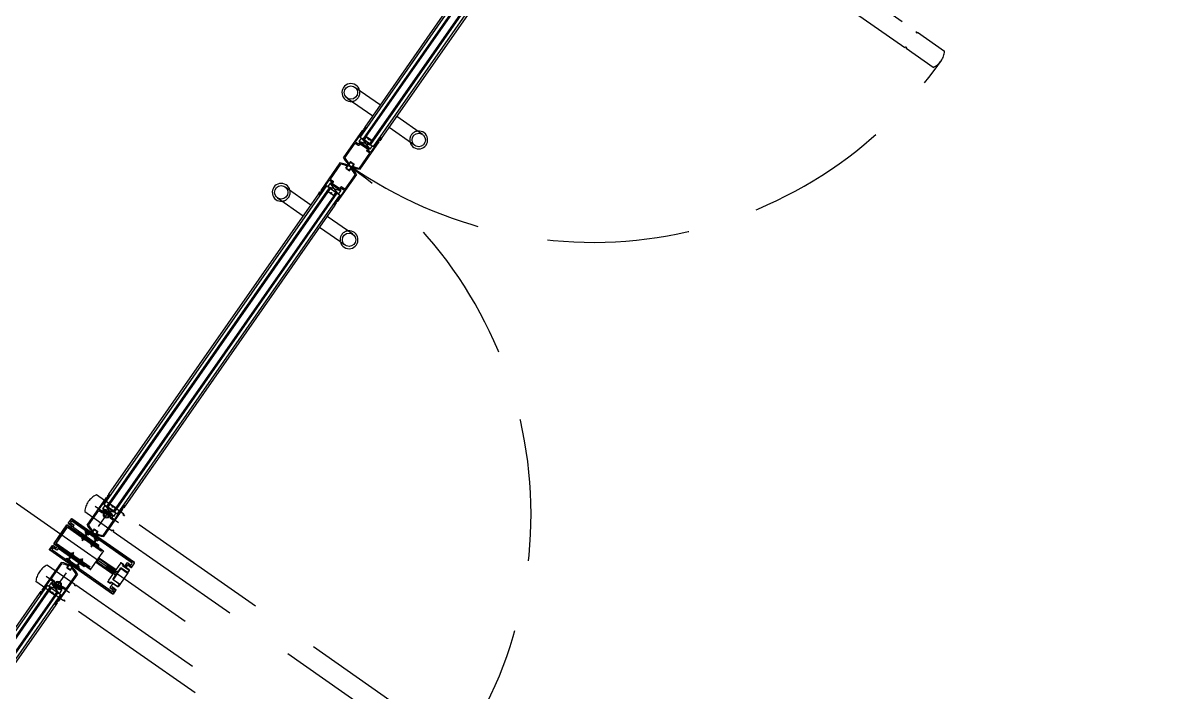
# Model space of a CAD drawing. Header units: centimetres. Extents: x 139057 to 200038, y 34824 to 80516.
# Drawn here: x 174033 to 174288.6, y 50152.1 to 50301.6 of the extents above; entities that cross this region are included whole.
import ezdxf

# ---------------------------------------------------------------- set-up
doc = ezdxf.new("R2010")
doc.units = ezdxf.units.CM
doc.header["$LTSCALE"] = 100
for name, pattern in [('FLPL-C-P1$0$A-FLPLR$0$CENTER', [2, 1.25, -0.25, 0.25, -0.25]), ('FLPL-C-P1$0$CENTERX2', [101.6, 63.5, -12.7, 12.7, -12.7]), ('FLPL-C-P1$0$HIDDEN2', [4.7625, 3.175, -1.5875])]:
    doc.linetypes.add(name, pattern=pattern)
for name, color, linetype in [('A-FACCIATA MONTANTI', 13, 'Continuous'), ('A-FACCIATTE VISTE', 8, 'Continuous'), ('A-SI-PORTE', 5, 'Continuous'), ('A-VISTE GIUNTO DI CONTROLLO', 1, 'Continuous'), ('FLPL-C-P1$0$A-CNTR', 7, 'FLPL-C-P1$0$CENTERX2'), ('FLPL-C-P1$0$A-DOOR', 1, 'Continuous'), ('FLPL-C-P1$0$A-DOOR-SWING', 7, 'FLPL-C-P1$0$HIDDEN2'), ('FLPL-C-P1$0$A-SILL', 1, 'Continuous')]:
    doc.layers.add(name, color=color, linetype=linetype)

# ---------------------------------------------------------------- blocks, each defined once
blk = doc.blocks.new('FLPL-C-P1$0$TWR-C_124_DOOR-PLAN')
at = {"layer": 'FLPL-C-P1$0$A-DOOR', "linetype": 'FLPL-C-P1$0$HIDDEN2'}
for p, q in [((-972, 44.3), (-972, -30.7)), ((-927, -30.7), (-927, 44.1)), ((927, -30.7), (927, 44.1)), ((972, 44.3), (972, -30.7)), ((-972.1, -33.7), (-972.4, -866.1)), ((-971.1, -33.7), (-972.1, -33.7)), ((-972, -30.7), (-969.5, -30.7)), ((-969.5, -30.7), (-969.5, -32.5)), ((-929.6, -32.5), (-929.6, -30.7)), ((-929.6, -30.7), (-927, -30.7)), ((-927, -33.7), (-928, -33.7)), ((-927.3, -866.1), (-927, -33.7)), ((929.6, -30.7), (927, -30.7)), ((927.3, -866.1), (927, -33.7)), ((927, -33.7), (928, -33.7)), ((929.6, -32.5), (929.6, -30.7)), ((972, -30.7), (969.5, -30.7)), ((969.5, -30.7), (969.5, -32.5)), ((971.1, -33.7), (972.1, -33.7)), ((972.1, -33.7), (972.4, -866.1)), ((-972.4, -866.1), (-971.4, -866.1)), ((-969.8, -869.1), (-972.3, -869.1)), ((-972.3, -869.1), (-972.3, -942.9)), ((-969.8, -867.4), (-969.8, -869.1)), ((-929.9, -869.1), (-929.9, -867.4)), ((-927.3, -869.1), (-929.9, -869.1)), ((-928.3, -866.1), (-927.3, -866.1)), ((-927.3, -942.7), (-927.3, -869.1)), ((928.3, -866.1), (927.3, -866.1)), ((927.3, -869.1), (929.9, -869.1)), ((927.3, -942.7), (927.3, -869.1)), ((929.9, -869.1), (929.9, -867.4)), ((969.8, -867.4), (969.8, -869.1)), ((969.8, -869.1), (972.3, -869.1)), ((972.4, -866.1), (971.4, -866.1)), ((972.3, -869.1), (972.3, -942.9))]:
    blk.add_line(p, q, dxfattribs=at)
at = {"layer": 'FLPL-C-P1$0$A-DOOR', "linetype": 'FLPL-C-P1$0$A-FLPLR$0$CENTER'}
for p, q in [((-949.8, -31.9), (-949.8, 31.7)), ((949.8, -31.9), (949.8, 31.7)), ((-981.6, -0.1), (-937.9, -0.1, 0)), ((981.6, -0.1), (937.9, -0.1, 0))]:
    blk.add_line(p, q, dxfattribs=at)
at = {"layer": 'FLPL-C-P1$0$A-DOOR'}
for p, q in [((-992.1, 4.8), (-999.7, 4.8)), ((-993.1, 3.8), (-999.7, 3.8)), ((-993.9, 22.3), (-918.9, 22.3)), ((-993.1, 3.8), (-993.1, -4.2)), ((-992.4, 19.8), (-952, 19.8)), ((-992.1, 4.8), (-992.1, -5.2)), ((-952, 19.8), (-952, 11.5)), ((-948.1, 10.2), (-950.7, 10.2)), ((-949.4, 20.4), (-923.6, 20.4)), ((-949.4, 20.4), (-949.4, 14)), ((-945.5, 12.8), (-948.1, 12.8)), ((-946.8, 8.9), (-946.8, -9.2)), ((-944.2, -14.7), (-944.2, 14.4)), ((-944.2, 14.4), (-934.9, 14.4)), ((-934.9, -14.7), (-944.2, 14.4)), ((-934.9, 14.4), (-944.2, -14.7)), ((-944.2, 11.5), (-944.2, -11.8)), ((-66, 17.9, 0), (-935, 17.9)), ((-66, 10.4, 0), (-935, 10.4)), ((-934.9, 14.4), (-934.9, 17.8, 0)), ((-934.9, 14.4), (-934.9, -14.7)), ((-934.9, 7.3), (-934.9, -7.7)), ((-926.4, 7.8), (-934.4, 7.8)), ((-934.4, -7.7), (-934.4, 7.3)), ((-934.4, 7.3), (-926.4, 7.3)), ((-926.4, 0.5), (-929.1, 0.5)), ((-929.1, 0.5), (-929.1, 0)), ((-926.6, 20.4), (-926.6, 19.2)), ((-926.6, 19.2), (-917.2, 19.2)), ((-926.4, 7.3), (-926.4, 0.5)), ((-925.9, 0.5), (-925.9, 7.3)), ((-924.5, 19.8), (-923.8, 20.4)), ((-924.5, 19.8), (-917.2, 19.8)), ((-924.2, 19.8), (-923.6, 20.4)), ((-918.9, 19.8), (-918.9, 22.3)), ((-909.9, 22.4), (-915.9, 22.4)), ((-915.9, 22.4), (-915.9, 21.4)), ((-915.3, 21.7), (-914.5, 21.7)), ((-915.3, 21.7), (-915.3, 21.3)), ((-914.5, 19.3), (-914.5, 21.7)), ((-913.2, 19.3), (-914.5, 19.3)), ((-910.7, 21.6), (-913.8, 21.6)), ((-913.8, 20.1), (-913.8, 21.6)), ((-913.2, 20.1), (-913.8, 20.1)), ((-910.7, 18.5), (-913.8, 18.5)), ((-913.2, 19.3), (-913.2, 20.1)), ((-911.2, 19.3), (-911.2, 20.1)), ((-910.7, 20.1), (-911.2, 20.1)), ((-909.9, 19.3), (-911.2, 19.3)), ((-910.7, 20.1), (-910.7, 21.6)), ((-909.9, 19.3), (-909.9, 22.4)), ((-90.9, 22.4), (-84.9, 22.4)), ((-90.9, 19.4), (-90.9, 22.4)), ((-90.9, 19.4), (-89.6, 19.4)), ((-90.2, 21.7), (-87.1, 21.7)), ((-90.2, 20.1), (-90.2, 21.7)), ((-90.2, 20.1), (-89.6, 20.1)), ((-90.2, 18.6), (-87.1, 18.6)), ((-89.6, 19.4), (-89.6, 20.1)), ((-87.6, 20.1), (-87.1, 20.1)), ((-87.6, 19.4), (-87.6, 20.1)), ((-87.6, 19.4), (-86.4, 19.4)), ((-87.1, 20.1), (-87.1, 21.7)), ((-85.6, 21.7), (-86.4, 21.7)), ((-86.4, 19.4), (-86.4, 21.7)), ((-85.6, 21.7), (-85.6, 21.4)), ((-84.9, 22.4), (-84.9, 21.5)), ((-76.4, 19.8), (-83.7, 19.8)), ((-74.3, 19.2), (-83.7, 19.2)), ((-6.9, 22.4), (-81.9, 22.4)), ((-81.9, 19.8), (-81.9, 22.4)), ((-51.5, 20.5), (-77.3, 20.5)), ((-76.6, 19.8), (-77.3, 20.5)), ((-76.4, 19.8), (-77, 20.5)), ((-74.9, 0.5), (-74.9, 7.4)), ((-74.4, 7.9), (-66.4, 7.9)), ((-66.4, 7.4), (-74.4, 7.4)), ((-74.4, 7.4), (-74.4, 0.5)), ((-74.4, 0.5), (-71.8, 0.5)), ((-71.8, 0), (-74.4, 0)), ((-74.3, 20.5), (-74.3, 19.2)), ((-71.8, 0.5), (-71.8, 0)), ((-66.4, -7.6), (-66.4, 7.4)), ((-65.9, 14.5), (-65.9, 17.9, 0)), ((-56.6, 14.5), (-65.9, 14.5)), ((-65.9, 14.5), (-65.9, -14.7)), ((-65.9, -14.7), (-56.6, 14.5)), ((-65.9, 14.5), (-56.6, -14.7)), ((-65.9, 7.4), (-65.9, -7.6)), ((-56.6, -14.7), (-56.6, 14.5)), ((-56.6, 11.5), (-56.6, -11.7)), ((-55.3, 12.8), (-52.8, 12.8)), ((-54.1, 9), (-54.1, -9.1)), ((-52.8, 10.2), (-50.2, 10.2)), ((-51.5, 20.5), (-51.5, 14.1)), ((-8.4, 19.8), (-48.9, 19.8)), ((-48.9, 19.8), (-48.9, 11.5)), ((-8.8, 4.9), (-1.2, 4.9)), ((-8.8, 4.9), (-8.8, -5.1)), ((-7.8, 3.9), (-1.2, 3.9)), ((-7.8, 3.9), (-7.8, -4.1)), ((-1, 0), (1, 0)), ((8.9, 4.9), (1.3, 4.9)), ((7.9, 3.9), (1.3, 3.9)), ((7, 22.4), (82, 22.4)), ((7.9, 3.9), (7.9, -4.1)), ((8.5, 19.8), (49, 19.8)), ((8.9, 4.9), (8.9, -5.1)), ((49, 19.8), (49, 11.5)), ((52.8, 10.2), (50.3, 10.2)), ((51.5, 20.5), (77.3, 20.5)), ((51.5, 20.5), (51.5, 14.1)), ((55.4, 12.8), (52.8, 12.8)), ((54.1, 8.9), (54.1, -9.2)), ((56.7, -14.7), (56.7, 14.5)), ((56.7, 14.5), (66, 14.5)), ((66, -14.7), (56.7, 14.5)), ((66, 14.5), (56.7, -14.7)), ((56.7, 11.5), (56.7, -11.7)), ((66, 17.9, 0), (935, 17.9)), ((66, 14.5), (66, 17.9, 0)), ((66, 14.5), (66, -14.7)), ((66, 10.4, 0), (935, 10.4)), ((66, 7.4), (66, -7.6)), ((74.5, 7.9), (66.5, 7.9)), ((66.5, -7.6), (66.5, 7.4)), ((66.5, 7.4), (74.5, 7.4)), ((74.5, 0.5), (71.9, 0.5)), ((71.9, 0.5), (71.9, 0)), ((71.9, 0), (74.5, 0)), ((74.4, 20.5), (74.4, 19.2)), ((74.4, 19.2), (83.7, 19.2)), ((74.5, 7.4), (74.5, 0.5)), ((75, 0.5), (75, 7.4)), ((76.5, 19.8), (77.1, 20.5)), ((76.5, 19.8), (83.7, 19.8)), ((76.7, 19.8), (77.3, 20.5)), ((82, 19.8), (82, 22.4)), ((91, 22.4), (85, 22.4)), ((85, 22.4), (85, 21.4)), ((85.6, 21.7), (86.4, 21.7)), ((85.6, 21.7), (85.6, 21.3)), ((86.4, 19.3), (86.4, 21.7)), ((87.7, 19.3), (86.4, 19.3)), ((90.2, 21.6), (87.2, 21.6)), ((87.2, 20.1), (87.2, 21.6)), ((87.7, 20.1), (87.2, 20.1)), ((90.2, 18.6), (87.2, 18.6)), ((87.7, 19.3), (87.7, 20.1)), ((89.7, 19.3), (89.7, 20.1)), ((90.2, 20.1), (89.7, 20.1)), ((91, 19.3), (89.7, 19.3)), ((90.2, 20.1), (90.2, 21.6)), ((91, 19.3), (91, 22.4)), ((910, 22.4), (916, 22.4)), ((910, 19.3), (910, 22.4)), ((910, 19.3), (911.3, 19.3)), ((910.8, 21.6), (913.8, 21.6)), ((910.8, 20.1), (910.8, 21.6)), ((910.8, 20.1), (911.3, 20.1)), ((910.8, 18.6), (913.8, 18.6)), ((911.3, 19.3), (911.3, 20.1)), ((913.3, 20.1), (913.8, 20.1)), ((913.3, 19.3), (913.3, 20.1)), ((913.3, 19.3), (914.6, 19.3)), ((913.8, 20.1), (913.8, 21.6)), ((915.4, 21.7), (914.6, 21.7)), ((914.6, 19.3), (914.6, 21.7)), ((915.4, 21.7), (915.4, 21.3)), ((916, 22.4), (916, 21.4)), ((924.5, 19.8), (917.3, 19.8)), ((926.6, 19.2), (917.3, 19.2)), ((994, 22.4), (919, 22.4)), ((919, 19.8), (919, 22.4)), ((949.5, 20.5), (923.7, 20.5)), ((924.3, 19.8), (923.7, 20.5)), ((924.5, 19.8), (923.9, 20.5)), ((926, 0.5), (926, 7.4)), ((926.5, 7.9), (934.5, 7.9)), ((934.5, 7.4), (926.5, 7.4)), ((926.5, 7.4), (926.5, 0.5)), ((926.5, 0.5), (929.1, 0.5)), ((929.1, 0), (926.5, 0)), ((926.6, 20.5), (926.6, 19.2)), ((929.1, 0.5), (929.1, 0)), ((934.5, -7.6), (934.5, 7.4)), ((935, 14.5), (935, 17.9, 0)), ((944.3, 14.5), (935, 14.5)), ((935, 14.5), (935, -14.7)), ((935, -14.7), (944.3, 14.5)), ((935, 14.5), (944.3, -14.7)), ((935, 7.4), (935, -7.6)), ((944.3, -14.7), (944.3, 14.5)), ((944.3, 11.5), (944.3, -11.7)), ((945.6, 12.8), (948.2, 12.8)), ((946.9, 8.9), (946.9, -9.2)), ((948.2, 10.2), (950.7, 10.2)), ((949.5, 20.5), (949.5, 14.1)), ((992.5, 19.8), (952, 19.8)), ((952, 19.8), (952, 11.5)), ((992.1, 4.9), (999.7, 4.9)), ((992.1, 4.9), (992.1, -5.1)), ((993.1, 3.9), (999.7, 3.9)), ((993.1, 3.9), (993.1, -4.1)), ((-993.1, -4.2), (-999.6, -4.2)), ((-992.1, -5.2), (-999.6, -5.2)), ((-993.8, -22.7), (-918.9, -22.7)), ((-992.3, -20.1), (-952, -20.1)), ((-952, -20.1), (-952, -11.8)), ((-948.1, -10.5), (-950.7, -10.5)), ((-949.4, -20.7), (-949.4, -14.3)), ((-949.4, -20.7), (-923.6, -20.7)), ((-945.5, -13.1), (-948.1, -13.1)), ((-934.9, -14.7), (-944.2, -14.7)), ((-66, -10.6, 0), (-935, -10.6)), ((-66, -18.1, 0), (-935, -18.1)), ((-934.9, -14.7), (-934.9, -18.2, 0)), ((-926.4, -7.7), (-934.4, -7.7)), ((-934.4, -8.2), (-926.4, -8.2)), ((-929.1, 0), (-926.4, 0)), ((-926.4, -0.3), (-929.1, -0.3)), ((-929.1, -0.3), (-929.1, -0.8)), ((-929.1, -0.8), (-926.4, -0.8)), ((-926.6, -19.4), (-917.2, -19.4)), ((-926.6, -20.7), (-926.6, -19.4)), ((-926.4, -0.8), (-926.4, -7.7)), ((-925.9, -7.7), (-925.9, -0.8)), ((-924.5, -20.1), (-917.2, -20.1)), ((-924.5, -20.1), (-923.8, -20.7)), ((-924.2, -20.1), (-923.6, -20.7)), ((-918.9, -22.7), (-918.9, -20.1)), ((-915.9, -22.7), (-915.9, -21.7)), ((-909.9, -22.7), (-915.9, -22.7)), ((-915.3, -22), (-915.3, -21.6)), ((-915.3, -22), (-914.5, -22)), ((-913.2, -19.6), (-914.5, -19.6)), ((-914.5, -19.6), (-914.5, -22)), ((-910.7, -18.9), (-913.8, -18.9)), ((-913.2, -20.4), (-913.8, -20.4)), ((-913.8, -20.4), (-913.8, -21.9)), ((-910.7, -21.9), (-913.8, -21.9)), ((-913.2, -19.6), (-913.2, -20.4)), ((-909.9, -19.6), (-911.2, -19.6)), ((-911.2, -19.6), (-911.2, -20.4)), ((-910.7, -20.4), (-911.2, -20.4)), ((-910.7, -20.4), (-910.7, -21.9)), ((-909.9, -19.6), (-909.9, -22.7)), ((-90.9, -19.6), (-90.9, -22.6)), ((-90.9, -19.6), (-89.6, -19.6)), ((-90.9, -22.6), (-84.9, -22.6)), ((-90.2, -18.8), (-87.1, -18.8)), ((-90.2, -20.3), (-90.2, -21.9)), ((-90.2, -20.3), (-89.6, -20.3)), ((-90.2, -21.9), (-87.1, -21.9)), ((-89.6, -19.6), (-89.6, -20.3)), ((-87.6, -19.6), (-86.4, -19.6)), ((-87.6, -19.6), (-87.6, -20.3)), ((-87.6, -20.3), (-87.1, -20.3)), ((-87.1, -20.3), (-87.1, -21.9)), ((-86.4, -19.6), (-86.4, -21.9)), ((-85.6, -21.9), (-86.4, -21.9)), ((-85.6, -21.9), (-85.6, -21.6)), ((-84.9, -22.6), (-84.9, -21.6)), ((-74.3, -19.4), (-83.7, -19.4)), ((-76.4, -20), (-83.7, -20)), ((-81.9, -22.6), (-81.9, -20)), ((-7.1, -22.6), (-81.9, -22.6)), ((-76.6, -20), (-77.3, -20.7)), ((-51.5, -20.7), (-77.3, -20.7)), ((-76.4, -20), (-77, -20.7)), ((-74.9, -7.6), (-74.9, -0.8)), ((-74.4, -0.3), (-71.8, -0.3)), ((-71.8, -0.8), (-74.4, -0.8)), ((-74.4, -0.8), (-74.4, -7.6)), ((-74.4, -7.6), (-66.4, -7.6)), ((-66.4, -8.1), (-74.4, -8.1)), ((-74.3, -20.7), (-74.3, -19.4)), ((-71.8, -0.3), (-71.8, -0.8)), ((-65.9, -14.7), (-56.6, -14.7)), ((-65.9, -14.7), (-65.9, -18.1, 0)), ((-55.3, -13), (-52.8, -13)), ((-52.8, -10.4), (-50.2, -10.4)), ((-51.5, -20.7), (-51.5, -14.3)), ((-48.9, -20), (-48.9, -11.7)), ((-8.6, -20), (-48.9, -20)), ((-8.8, -5.1), (-1.2, -5.1)), ((-7.8, -4.1), (-1.2, -4.1)), ((7.9, -4.1), (1.3, -4.1)), ((8.9, -5.1), (1.3, -5.1)), ((7.2, -22.6), (82, -22.6)), ((8.6, -20), (49, -20)), ((49, -20), (49, -11.7)), ((52.8, -10.5), (50.3, -10.5)), ((51.5, -20.7), (51.5, -14.3)), ((51.5, -20.7), (77.3, -20.7)), ((55.4, -13), (52.8, -13)), ((66, -14.7), (56.7, -14.7)), ((66, -10.6, 0), (935, -10.6)), ((66, -14.7), (66, -18.1, 0)), ((66, -18.1, 0), (935, -18.1)), ((74.5, -7.6), (66.5, -7.6)), ((66.5, -8.1), (74.5, -8.1)), ((74.5, -0.3), (71.9, -0.3)), ((71.9, -0.3), (71.9, -0.8)), ((71.9, -0.8), (74.5, -0.8)), ((74.4, -19.4), (83.7, -19.4)), ((74.4, -20.7), (74.4, -19.4)), ((74.5, -0.8), (74.5, -7.6)), ((75, -7.6), (75, -0.8)), ((76.5, -20.1), (83.7, -20.1)), ((76.5, -20.1), (77.1, -20.7)), ((76.7, -20.1), (77.3, -20.7)), ((82, -22.6), (82, -20.1)), ((85, -22.6), (85, -21.7)), ((91, -22.6), (85, -22.6)), ((85.6, -22), (85.6, -21.6)), ((85.6, -22), (86.4, -22)), ((87.7, -19.6), (86.4, -19.6)), ((86.4, -19.6), (86.4, -22)), ((90.2, -18.8), (87.2, -18.8)), ((87.7, -20.4), (87.2, -20.4)), ((87.2, -20.4), (87.2, -21.9)), ((90.2, -21.9), (87.2, -21.9)), ((87.7, -19.6), (87.7, -20.4)), ((91, -19.6), (89.7, -19.6)), ((89.7, -19.6), (89.7, -20.4)), ((90.2, -20.4), (89.7, -20.4)), ((90.2, -20.4), (90.2, -21.9)), ((91, -19.6), (91, -22.6)), ((910, -19.6), (910, -22.6)), ((910, -19.6), (911.3, -19.6)), ((910, -22.6), (916, -22.6)), ((910.8, -18.8), (913.8, -18.8)), ((910.8, -20.4), (910.8, -21.9)), ((910.8, -20.4), (911.3, -20.4)), ((910.8, -21.9), (913.8, -21.9)), ((911.3, -19.6), (911.3, -20.4)), ((913.3, -19.6), (914.6, -19.6)), ((913.3, -19.6), (913.3, -20.4)), ((913.3, -20.4), (913.8, -20.4)), ((913.8, -20.4), (913.8, -21.9)), ((914.6, -19.6), (914.6, -22)), ((915.4, -22), (914.6, -22)), ((915.4, -22), (915.4, -21.6)), ((916, -22.6), (916, -21.7)), ((926.6, -19.4), (917.3, -19.4)), ((924.5, -20.1), (917.3, -20.1)), ((919, -22.6), (919, -20.1)), ((993.8, -22.6), (919, -22.6)), ((924.3, -20.1), (923.7, -20.7)), ((949.5, -20.7), (923.7, -20.7)), ((924.5, -20.1), (923.9, -20.7)), ((926, -7.6), (926, -0.8)), ((926.5, -0.3), (929.1, -0.3)), ((929.1, -0.8), (926.5, -0.8)), ((926.5, -0.8), (926.5, -7.6)), ((926.5, -7.6), (934.5, -7.6)), ((934.5, -8.1), (926.5, -8.1)), ((926.6, -20.7), (926.6, -19.4)), ((929.1, -0.3), (929.1, -0.8)), ((935, -14.7), (944.3, -14.7)), ((935, -14.7), (935, -18.1, 0)), ((945.6, -13), (948.2, -13)), ((948.2, -10.5), (950.7, -10.5)), ((949.5, -20.7), (949.5, -14.3)), ((952, -20), (952, -11.7)), ((992.4, -20), (952, -20)), ((992.1, -5.1), (999.7, -5.1)), ((993.1, -4.1), (999.7, -4.1))]:
    blk.add_line(p, q, dxfattribs=at)
at = {"layer": 'FLPL-C-P1$0$A-DOOR', "linetype": 'Continuous'}
for p, q in [((-66, 7.9, 0), (-935, 7.9)), ((66, 7.9, 0), (935, 7.9)), ((-66, -8.1, 0), (-935, -8.1)), ((66, -8.1, 0), (935, -8.1))]:
    blk.add_line(p, q, dxfattribs=at)
at = {"layer": 'FLPL-C-P1$0$A-DOOR', "elevation": 0}
for points in [[(-151, 92.4), (-151, 22.4)], [(-121, 92.4), (-121, 22.4)], [(121, 92.4), (121, 22.4)], [(151, 92.4), (151, 22.4)], [(-151, -92.6), (-151, -22.6)], [(-121, -92.6), (-121, -22.6)], [(121, -92.6), (121, -22.6)], [(151, -92.6), (151, -22.6)]]:
    blk.add_lwpolyline(points, dxfattribs=at)
at = {"layer": 'FLPL-C-P1$0$A-DOOR'}
for centre, radius in [((-136, 92.4), 15), ((136, 92.4), 15), ((-949.8, -0.1), 7.5), ((-949.8, -0.1), 5.5), ((949.8, -0.1), 7.5), ((949.8, -0.1), 5.5), ((-136, -92.6), 15), ((136, -92.6), 15)]:
    blk.add_circle(centre, radius, dxfattribs=at)
for centre, radius, start, end in [((-136, 92.4), 20, 318.5904, 221.4096), ((136, 92.4), 20, 318.5904, 221.4096), ((-955.3, 0), 44.7, 149.9548, 210.4675), ((-955.3, 0), 42.1, 151.9602, 173.3494), ((-950.7, 11.5), 1.29, 180, 270), ((-948.1, 14), 1.29, 180, 270), ((-948.1, 8.9), 1.29, 0, 90), ((-945.5, 11.5), 1.29, 0, 90), ((-934.4, 7.3), 0.5, 90, 180), ((-926.4, 7.3), 0.5, 360, 90), ((-926.4, 0.5), 0.5, 270, 0), ((-917.6, 21.4), 1.67, 283.9147, 0.4648), ((-917.6, 21.4), 2.26, 279.1608, 1.2621), ((-913.4, 18.9), 1.15, 159.4702, 272.7471), ((-913.4, 18.2), 0.473, 138.0617, 274.5885), ((-907.9, 23.2), 5.43, 238.7418, 270.0831), ((-907.9, 19.8), 2.05, 194.137, 271.5373), ((-92.9, 19.9), 2.05, 268.4627, 345.863), ((-93, 23.2), 5.43, 269.9169, 301.2582), ((-87.4, 19), 1.15, 267.2529, 20.5298), ((-87.5, 18.3), 0.473, 265.4115, 41.9383), ((-83.3, 21.4), 2.26, 178.7379, 260.8392), ((-83.3, 21.5), 1.67, 179.5352, 256.0853), ((-74.4, 7.4), 0.5, 90, 180), ((-74.4, 0.5), 0.5, 180, 270), ((-66.4, 7.4), 0.5, 360, 90), ((-55.3, 11.5), 1.29, 90, 180), ((-52.8, 9), 1.29, 90, 180), ((-52.8, 14.1), 1.29, 270, 0), ((-50.2, 11.5), 1.29, 270, 0), ((-45.6, 0), 42.1, 6.6506, 28.0398), ((-45.6, 0), 44.7, 329.5325, 30.0452), ((45.7, 0), 44.7, 149.9548, 210.4675), ((45.7, 0), 42.1, 151.9602, 173.3494), ((50.3, 11.5), 1.29, 180, 270), ((52.8, 14.1), 1.29, 180, 270), ((52.8, 8.9), 1.29, 0, 90), ((55.4, 11.5), 1.29, 0, 90), ((66.5, 7.4), 0.5, 90, 180), ((74.5, 7.4), 0.5, 0, 90), ((74.5, 0.5), 0.5, 270, 0), ((83.3, 21.4), 1.67, 283.9147, 0.4648), ((83.4, 21.4), 2.26, 279.1608, 1.2621), ((87.5, 18.9), 1.15, 159.4702, 272.7471), ((87.5, 18.3), 0.473, 138.0617, 274.5885), ((93.1, 23.2), 5.43, 238.7418, 270.0831), ((93, 19.8), 2.05, 194.137, 271.5373), ((907.9, 23.2), 5.43, 269.9169, 301.2582), ((908, 19.8), 2.05, 268.4627, 345.863), ((913.5, 18.9), 1.15, 267.2529, 20.5298), ((913.5, 18.3), 0.473, 265.4115, 41.9383), ((917.6, 21.4), 2.26, 178.7379, 260.8392), ((917.7, 21.4), 1.67, 179.5352, 256.0853), ((926.5, 7.4), 0.5, 90, 180), ((926.5, 0.5), 0.5, 180, 270), ((934.5, 7.4), 0.5, 360, 90), ((945.6, 11.5), 1.29, 90, 180), ((948.2, 8.9), 1.29, 90, 180), ((948.2, 14.1), 1.29, 270, 0), ((950.7, 11.5), 1.29, 270, 0), ((955.3, 0), 42.1, 6.6506, 28.0398), ((955.3, 0), 44.7, 329.5325, 30.0452), ((-955.3, 0), 42.1, 186.9961, 208.4292), ((-950.7, -11.8), 1.29, 90, 180), ((-948.1, -14.3), 1.29, 90, 180), ((-948.1, -9.2), 1.29, 270, 0), ((-945.5, -11.8), 1.29, 270, 0), ((-934.4, -7.7), 0.5, 180, 270), ((-926.4, -0.8), 0.5, 360, 90), ((-926.4, -7.7), 0.5, 270, 360), ((-917.6, -21.7), 2.26, 358.7379, 80.8392), ((-917.6, -21.7), 1.67, 359.5352, 76.0853), ((-913.4, -19.2), 1.15, 87.2529, 200.5298), ((-913.4, -18.5), 0.473, 85.4115, 221.9383), ((-907.9, -23.5), 5.43, 89.9169, 121.2582), ((-907.9, -20.1), 2.05, 88.4627, 165.863), ((-92.9, -20.1), 2.05, 14.137, 91.5373), ((-93, -23.4), 5.43, 58.7418, 90.0831), ((-87.4, -19.2), 1.15, 339.4702, 92.7471), ((-87.5, -18.5), 0.473, 318.0617, 94.5885), ((-83.3, -21.6), 2.26, 99.1608, 181.2621), ((-83.3, -21.7), 1.67, 103.9147, 180.4648), ((-74.4, -0.8), 0.5, 90, 180), ((-74.4, -7.6), 0.5, 180, 270), ((-66.4, -7.6), 0.5, 270, 360), ((-55.3, -11.7), 1.29, 180, 270), ((-52.8, -9.1), 1.29, 180, 270), ((-52.8, -14.3), 1.29, 0, 90), ((-50.2, -11.7), 1.29, 0, 90), ((-45.6, 0), 42.1, 331.5708, 353.0039), ((45.7, 0), 42.1, 186.9961, 208.4292), ((50.3, -11.7), 1.29, 90, 180), ((52.8, -14.3), 1.29, 90, 180), ((52.8, -9.2), 1.29, 270, 0), ((55.4, -11.7), 1.29, 270, 0), ((66.5, -7.6), 0.5, 180, 270), ((74.5, -0.8), 0.5, 360, 90), ((74.5, -7.6), 0.5, 270, 360), ((83.4, -21.7), 2.26, 358.7379, 80.8392), ((83.3, -21.7), 1.67, 359.5352, 76.0853), ((87.5, -19.2), 1.15, 87.2529, 200.5298), ((87.5, -18.5), 0.473, 85.4115, 221.9383), ((93.1, -23.5), 5.43, 89.9169, 121.2582), ((93, -20.1), 2.05, 88.4627, 165.863), ((907.9, -23.5), 5.43, 58.7418, 90.0831), ((908, -20.1), 2.05, 14.137, 91.5373), ((913.5, -19.2), 1.15, 339.4702, 92.7471), ((913.5, -18.5), 0.473, 318.0617, 94.5885), ((917.6, -21.7), 2.26, 99.1608, 181.2621), ((917.7, -21.7), 1.67, 103.9147, 180.4648), ((926.5, -0.8), 0.5, 90, 180), ((926.5, -7.6), 0.5, 180, 270), ((934.5, -7.6), 0.5, 270, 360), ((945.6, -11.7), 1.29, 180, 270), ((948.2, -9.2), 1.29, 180, 270), ((948.2, -14.3), 1.29, 0, 90), ((950.7, -11.7), 1.29, 0, 90), ((955.3, 0), 42.1, 331.5708, 353.0039), ((-136, -92.6), 20, 138.5904, 41.4096), ((136, -92.6), 20, 138.5904, 41.4096)]:
    blk.add_arc(centre, radius, start, end, dxfattribs=at)
at = {"layer": 'FLPL-C-P1$0$A-DOOR', "linetype": 'FLPL-C-P1$0$HIDDEN2', "ltscale": 0.1}
for centre, start, end in [((-136, 92.4), 221.4882, 318.6202), ((136, 92.4), 221.3798, 318.5118), ((-136, -92.6), 41.3798, 138.5118), ((136, -92.6), 41.4882, 138.6202)]:
    blk.add_arc(centre, 20, start, end, dxfattribs=at)
at = {"layer": 'FLPL-C-P1$0$A-DOOR', "linetype": 'FLPL-C-P1$0$HIDDEN2'}
for centre, radius, start, end in [((-949.6, 5.6), 44.7, 59.5815, 120.0944), ((949.6, 5.6), 44.7, 59.9056, 120.4185), ((-971.1, -32.1), 1.67, 270.456, 346.0853), ((-928, -32.1), 1.67, 193.9147, 269.544), ((928, -32.1), 1.67, 270.456, 346.0853), ((971.1, -32.1), 1.67, 193.9147, 269.544), ((-971.4, -867.8), 1.67, 13.9147, 89.544), ((-928.3, -867.8), 1.67, 90.456, 166.0853), ((928.3, -867.8), 1.67, 13.9147, 89.544), ((971.4, -867.8), 1.67, 90.456, 166.0853), ((-950, -904.2), 44.7, 239.9548, 300.4675), ((950, -904.2), 44.7, 239.5325, 300.0452)]:
    blk.add_arc(centre, radius, start, end, dxfattribs=at)
at = {"layer": 'FLPL-C-P1$0$A-DOOR-SWING', "linetype": 'FLPL-C-P1$0$HIDDEN2'}
for centre, start, end in [((-949.8, -0.1), 269.9351, 359.9953), ((949.8, -0.1), 180.0047, 270.0649)]:
    blk.add_arc(centre, 948.8, start, end, dxfattribs=at)
at = {"layer": 'FLPL-C-P1$0$A-SILL'}
for p, q in [((-91, 22.4), (-910, 22.4)), ((91, 22.4), (910, 22.4)), ((-91, -22.6), (-910, -22.6)), ((91, -22.6), (910, -22.6))]:
    blk.add_line(p, q, dxfattribs=at)

msp = doc.modelspace()

# ---------------------------------------------------------------- linework, layer by layer
at = {"layer": 'A-FACCIATA MONTANTI'}
for p, q in [((174039.85, 50185.26, 0), (174042.82, 50189.52, 0)), ((174039.85, 50185.26, 0), (174042.82, 50189.52, 0)), ((174039.99, 50185.29, 0), (174042.85, 50189.39, 0)), ((174039.99, 50185.29, 0), (174042.85, 50189.38, 0)), ((174047.04, 50188.17, 0), (174046.91, 50187.98, 0)), ((174047.04, 50188.17, 0), (174046.91, 50187.98, 0)), ((174045.61, 50187.58, 0), (174049.79, 50184.66, 0)), ((174045.61, 50187.58, 0), (174049.79, 50184.66, 0)), ((174047.28, 50187.68, 0), (174046.46, 50186.5, 0)), ((174047.29, 50187.68, 0), (174046.46, 50186.49, 0)), ((174047.28, 50187.68, 0), (174046.46, 50186.5, 0)), ((174047.29, 50187.67, 0), (174046.46, 50186.49, 0)), ((174047.42, 50187.58, 0), (174046.59, 50186.4, 0)), ((174047.42, 50187.58, 0), (174046.59, 50186.4, 0)), ((174047.42, 50187.58, 0), (174046.6, 50186.4, 0)), ((174047.42, 50187.58, 0), (174046.6, 50186.4, 0)), ((174046.91, 50187.98, 0), (174046.91, 50187.81, 0)), ((174046.91, 50187.81, 0), (174047.66, 50187.29, 0)), ((174046.91, 50187.81, 0), (174047.66, 50187.29, 0)), ((174047.29, 50187.93, 0), (174047.21, 50187.82, 0)), ((174047.29, 50187.93, 0), (174047.21, 50187.82, 0)), ((174047.56, 50187.57, 0), (174047.21, 50187.82, 0)), ((174047.56, 50187.57, 0), (174047.21, 50187.82, 0)), ((174047.27, 50187.78, 0), (174047.35, 50187.89, 0)), ((174047.27, 50187.78, 0), (174047.35, 50187.89, 0)), ((174047.29, 50187.68, 0), (174047.29, 50187.68, 0)), ((174047.29, 50187.67, 0), (174047.29, 50187.68, 0)), ((174047.34, 50187.92, 0), (174047.32, 50187.93, 0)), ((174047.34, 50187.92, 0), (174047.32, 50187.93, 0)), ((174047.32, 50187.72, 0), (174047.33, 50187.74, 0)), ((174047.32, 50187.72, 0), (174047.33, 50187.73, 0)), ((174047.34, 50187.92, 0), (174047.63, 50187.72, 0)), ((174047.34, 50187.92, 0), (174047.63, 50187.72, 0)), ((174047.42, 50187.87, 0), (174047.44, 50187.89, 0)), ((174047.42, 50187.87, 0), (174047.43, 50187.89, 0)), ((174047.42, 50187.58, 0), (174047.42, 50187.59, 0)), ((174047.45, 50187.63, 0), (174047.46, 50187.64, 0)), ((174047.45, 50187.63, 0), (174047.46, 50187.64, 0)), ((174047.5, 50187.61, 0), (174047.58, 50187.72, 0)), ((174047.55, 50187.77, 0), (174047.57, 50187.8, 0)), ((174047.64, 50187.68, 0), (174047.56, 50187.57, 0)), ((174047.64, 50187.68, 0), (174047.56, 50187.57, 0)), ((174047.82, 50187.34, 0), (174047.66, 50187.29, 0)), ((174047.82, 50187.34, 0), (174047.66, 50187.29, 0)), ((174047.85, 50187.39, 0), (174047.82, 50187.34, 0)), ((174047.85, 50187.39, 0), (174047.82, 50187.34, 0)), ((174049.25, 50186.31, 0), (174048.42, 50185.13, 0)), ((174049.25, 50186.3, 0), (174048.42, 50185.12, 0)), ((174049.25, 50186.3, 0), (174048.43, 50185.11, 0)), ((174049.39, 50186.21, 0), (174048.56, 50185.02, 0)), ((174049.39, 50186.21, 0), (174048.56, 50185.02, 0)), ((174049.39, 50186.21, 0), (174048.57, 50185.03, 0)), ((174049.39, 50186.2, 0), (174048.57, 50185.02, 0)), ((174048.91, 50186.66, 0), (174048.87, 50186.61, 0)), ((174048.91, 50186.66, 0), (174048.87, 50186.61, 0)), ((174048.87, 50186.61, 0), (174048.88, 50186.44, 0)), ((174048.87, 50186.61, 0), (174048.88, 50186.43, 0)), ((174057.9, 50181.07, 0), (174048.88, 50187.37, 0)), ((174048.88, 50186.44, 0), (174049.63, 50185.91, 0)), ((174048.88, 50186.43, 0), (174049.63, 50185.91, 0)), ((174049.25, 50186.55, 0), (174049.18, 50186.44, 0)), ((174049.25, 50186.55, 0), (174049.18, 50186.44, 0)), ((174049.53, 50186.2, 0), (174049.18, 50186.44, 0)), ((174049.53, 50186.2, 0), (174049.18, 50186.44, 0)), ((174049.24, 50186.4, 0), (174049.31, 50186.51, 0)), ((174049.24, 50186.4, 0), (174049.31, 50186.51, 0)), ((174049.25, 50186.3, 0), (174049.26, 50186.31, 0)), ((174049.25, 50186.3, 0), (174049.26, 50186.31, 0)), ((174049.31, 50186.55, 0), (174049.29, 50186.56, 0)), ((174049.31, 50186.55, 0), (174049.29, 50186.56, 0)), ((174049.29, 50186.35, 0), (174049.3, 50186.36, 0)), ((174049.29, 50186.35, 0), (174049.29, 50186.36, 0)), ((174049.31, 50186.55, 0), (174049.6, 50186.35, 0)), ((174049.31, 50186.55, 0), (174049.6, 50186.34, 0)), ((174049.39, 50186.49, 0), (174049.4, 50186.52, 0)), ((174049.39, 50186.49, 0), (174049.4, 50186.51, 0)), ((174049.39, 50186.21, 0), (174049.39, 50186.21, 0)), ((174049.39, 50186.21, 0), (174049.39, 50186.21, 0)), ((174049.42, 50186.26, 0), (174049.43, 50186.27, 0)), ((174049.42, 50186.26, 0), (174049.43, 50186.27, 0)), ((174049.47, 50186.24, 0), (174049.55, 50186.35, 0)), ((174049.47, 50186.24, 0), (174049.55, 50186.35, 0)), ((174049.52, 50186.4, 0), (174049.53, 50186.42, 0)), ((174049.52, 50186.4, 0), (174049.53, 50186.42, 0)), ((174049.61, 50186.31, 0), (174049.53, 50186.2, 0)), ((174049.61, 50186.31, 0), (174049.53, 50186.2, 0)), ((174049.79, 50185.97, 0), (174049.63, 50185.91, 0)), ((174049.79, 50185.97, 0), (174049.63, 50185.91, 0)), ((174049.92, 50186.16, 0), (174049.79, 50185.97, 0)), ((174048.04, 50179.54, 0), (174039.85, 50185.26, 0)), ((174039.85, 50185.26, 0), (174046.81, 50180.4, 0)), ((174048.04, 50179.53, 0), (174039.85, 50185.26, 0)), ((174039.85, 50185.26, 0), (174046.81, 50180.39, 0)), ((174042.63, 50183.32, 0), (174046.81, 50180.4, 0)), ((174042.63, 50183.31, 0), (174046.81, 50180.39, 0)), ((174042.57, 50181.77, 0), (174042.7, 50181.96, 0)), ((174042.57, 50181.77, 0), (174042.7, 50181.96, 0)), ((174042.7, 50181.96, 0), (174042.86, 50182.02, 0)), ((174042.7, 50181.96, 0), (174042.86, 50182.02, 0)), ((174042.86, 50182.02, 0), (174043.61, 50181.49, 0)), ((174042.86, 50182.02, 0), (174043.61, 50181.49, 0)), ((174042.88, 50181.62, 0), (174042.96, 50181.73, 0)), ((174042.88, 50181.62, 0), (174042.96, 50181.73, 0)), ((174042.9, 50181.57, 0), (174042.89, 50181.58, 0)), ((174042.9, 50181.57, 0), (174042.89, 50181.58, 0)), ((174042.9, 50181.57, 0), (174043.2, 50181.37, 0)), ((174042.9, 50181.57, 0), (174043.2, 50181.37, 0)), ((174043.02, 50181.69, 0), (174042.94, 50181.58, 0)), ((174043.02, 50181.69, 0), (174042.94, 50181.58, 0)), ((174043.31, 50181.49, 0), (174042.96, 50181.73, 0)), ((174043.31, 50181.48, 0), (174042.96, 50181.73, 0)), ((174042.98, 50181.52, 0), (174042.97, 50181.5, 0)), ((174042.98, 50181.52, 0), (174042.97, 50181.49, 0)), ((174043.08, 50181.66, 0), (174043.08, 50181.65, 0)), ((174043.08, 50181.66, 0), (174043.08, 50181.65, 0)), ((174043.12, 50181.43, 0), (174043.1, 50181.4, 0)), ((174043.12, 50181.42, 0), (174043.1, 50181.4, 0)), ((174043.11, 50181.71, 0), (174043.94, 50182.89, 0)), ((174043.11, 50181.71, 0), (174043.94, 50182.89, 0)), ((174043.12, 50181.71, 0), (174043.11, 50181.7, 0)), ((174043.12, 50181.71, 0), (174043.95, 50182.89, 0)), ((174043.12, 50181.71, 0), (174043.95, 50182.89, 0)), ((174043.25, 50181.53, 0), (174043.17, 50181.42, 0)), ((174043.25, 50181.53, 0), (174043.17, 50181.42, 0)), ((174043.22, 50181.57, 0), (174043.21, 50181.56, 0)), ((174043.22, 50181.57, 0), (174043.21, 50181.56, 0)), ((174043.23, 50181.38, 0), (174043.31, 50181.49, 0)), ((174043.23, 50181.37, 0), (174043.31, 50181.48, 0)), ((174043.25, 50181.62, 0), (174044.08, 50182.8, 0)), ((174043.25, 50181.61, 0), (174044.08, 50182.79, 0)), ((174043.25, 50181.61, 0), (174044.08, 50182.79, 0)), ((174043.25, 50181.62, 0), (174043.25, 50181.61, 0)), ((174043.25, 50181.62, 0), (174043.25, 50181.61, 0)), ((174043.58, 50181.27, 0), (174043.61, 50181.32, 0)), ((174043.58, 50181.27, 0), (174043.61, 50181.32, 0)), ((174043.61, 50181.32, 0), (174043.61, 50181.49, 0)), ((174043.61, 50181.32, 0), (174043.61, 50181.49, 0)), ((174044.63, 50180.54, 0), (174044.67, 50180.59, 0)), ((174044.63, 50180.53, 0), (174044.67, 50180.58, 0)), ((174044.67, 50180.59, 0), (174044.83, 50180.64, 0)), ((174044.67, 50180.58, 0), (174044.83, 50180.64, 0)), ((174044.83, 50180.64, 0), (174045.58, 50180.12, 0)), ((174044.83, 50180.64, 0), (174045.58, 50180.12, 0)), ((174045.08, 50180.34, 0), (174045.9, 50181.52, 0)), ((174045.08, 50180.34, 0), (174045.9, 50181.52, 0)), ((174045.08, 50180.33, 0), (174045.91, 50181.52, 0)), ((174045.09, 50180.33, 0), (174045.91, 50181.52, 0)), ((174045.22, 50180.24, 0), (174046.04, 50181.43, 0)), ((174045.22, 50180.24, 0), (174046.05, 50181.42, 0)), ((174045.22, 50180.24, 0), (174046.05, 50181.42, 0)), ((174049.88, 50182.16, 0), (174049.19, 50181.17, 0)), ((174049.88, 50182.16, 0), (174049.19, 50181.17, 0)), ((174053.12, 50178.43, 0), (174049.19, 50181.17, 0)), ((174053.12, 50178.42, 0), (174049.19, 50181.17, 0)), ((174049.93, 50181.88, 0), (174049.47, 50181.22, 0)), ((174049.93, 50181.88, 0), (174049.47, 50181.22, 0)), ((174053.08, 50178.7, 0), (174049.47, 50181.22, 0)), ((174053.08, 50178.7, 0), (174049.47, 50181.22, 0)), ((174053.81, 50179.41, 0), (174049.88, 50182.16, 0)), ((174053.81, 50179.41, 0), (174049.88, 50182.16, 0)), ((174053.53, 50179.36, 0), (174049.93, 50181.88, 0)), ((174053.53, 50179.36, 0), (174049.93, 50181.88, 0)), ((174054.73, 50180.72, 0), (174054.9, 50180.97, 0)), ((174054.73, 50180.72, 0), (174054.9, 50180.97, 0)), ((174054.82, 50181.02, 0), (174054.88, 50181.11, 0)), ((174054.9, 50180.97, 0), (174054.82, 50181.02, 0)), ((174054.9, 50180.97, 0), (174054.82, 50181.02, 0)), ((174054.88, 50181.11, 0), (174055.45, 50180.71, 0)), ((174054.88, 50181.11, 0), (174055.45, 50180.7, 0)), ((174054.9, 50180.97, 0), (174055.39, 50180.62, 0)), ((174054.9, 50180.97, 0), (174055.39, 50180.62, 0)), ((174055.22, 50180.38, 0), (174055.39, 50180.62, 0)), ((174055.22, 50180.38, 0), (174055.39, 50180.62, 0)), ((174055.47, 50180.57, 0), (174055.36, 50180.4, 0)), ((174055.47, 50180.57, 0), (174055.36, 50180.4, 0)), ((174044.85, 50180.25, 0), (174044.93, 50180.36, 0)), ((174044.85, 50180.25, 0), (174044.93, 50180.36, 0)), ((174044.87, 50180.2, 0), (174044.86, 50180.21, 0)), ((174044.87, 50180.2, 0), (174044.86, 50180.21, 0)), ((174044.87, 50180.2, 0), (174045.16, 50179.99, 0)), ((174044.87, 50180.2, 0), (174045.16, 50179.99, 0)), ((174044.98, 50180.32, 0), (174044.91, 50180.21, 0)), ((174044.98, 50180.31, 0), (174044.91, 50180.2, 0)), ((174045.28, 50180.11, 0), (174044.93, 50180.36, 0)), ((174045.28, 50180.11, 0), (174044.93, 50180.36, 0)), ((174044.95, 50180.14, 0), (174044.94, 50180.12, 0)), ((174044.95, 50180.14, 0), (174044.94, 50180.12, 0)), ((174045.05, 50180.29, 0), (174045.04, 50180.27, 0)), ((174045.05, 50180.29, 0), (174045.04, 50180.27, 0)), ((174045.08, 50180.05, 0), (174045.07, 50180.03, 0)), ((174045.08, 50180.05, 0), (174045.07, 50180.03, 0)), ((174045.09, 50180.33, 0), (174045.08, 50180.33, 0)), ((174045.08, 50180.33, 0), (174045.08, 50180.33, 0)), ((174045.22, 50180.15, 0), (174045.14, 50180.04, 0)), ((174045.22, 50180.15, 0), (174045.14, 50180.04, 0)), ((174045.18, 50180.19, 0), (174045.17, 50180.18, 0)), ((174045.2, 50180, 0), (174045.28, 50180.11, 0)), ((174045.2, 50180, 0), (174045.28, 50180.11, 0)), ((174045.22, 50180.24, 0), (174045.21, 50180.24, 0)), ((174045.22, 50180.24, 0), (174045.21, 50180.24, 0)), ((174045.45, 50179.76, 0), (174045.58, 50179.95, 0)), ((174045.45, 50179.76, 0), (174045.58, 50179.95, 0)), ((174045.58, 50179.95, 0), (174045.58, 50180.12, 0)), ((174045.58, 50179.95, 0), (174045.58, 50180.12, 0)), ((174051.89, 50180.33, 0), (174051.58, 50180.23, 0)), ((174051.89, 50180.32, 0), (174051.58, 50180.23, 0)), ((174051.58, 50180.23, 0), (174051.6, 50179.91, 0)), ((174051.89, 50180.33, 0), (174051.6, 50179.92, 0)), ((174051.89, 50180.32, 0), (174051.6, 50179.91, 0)), ((174053.41, 50178.66, 0), (174051.6, 50179.92, 0)), ((174053.41, 50178.65, 0), (174051.6, 50179.91, 0)), ((174053.69, 50179.07, 0), (174051.89, 50180.33, 0)), ((174053.69, 50179.06, 0), (174051.89, 50180.32, 0)), ((174053.41, 50178.66, 0), (174053.53, 50177.96, 0)), ((174053.41, 50178.65, 0), (174053.53, 50177.96, 0)), ((174054.39, 50179.19, 0), (174053.53, 50177.96, 0)), ((174054.39, 50179.19, 0), (174053.53, 50177.96, 0)), ((174053.61, 50177.9, 0), (174053.53, 50177.96, 0)), ((174053.61, 50177.9, 0), (174053.53, 50177.96, 0)), ((174053.69, 50179.07, 0), (174054.39, 50179.19, 0)), ((174053.69, 50179.06, 0), (174054.39, 50179.19, 0)), ((174054.47, 50179.13, 0), (174054.39, 50179.19, 0)), ((174054.47, 50179.13, 0), (174054.39, 50179.19, 0)), ((174056.43, 50178.8, 0), (174054.6, 50176.17, 0)), ((174056.43, 50178.8, 0), (174054.6, 50176.17, 0)), ((174051.95, 50176.93, 0), (174051.9, 50176.84, 0)), ((174051.95, 50176.92, 0), (174051.9, 50176.84, 0)), ((174051.9, 50176.84, 0), (174052.47, 50176.44, 0)), ((174051.9, 50176.84, 0), (174052.47, 50176.44, 0)), ((174052.04, 50176.87, 0), (174051.95, 50176.93, 0)), ((174052.04, 50176.87, 0), (174051.95, 50176.92, 0)), ((174052.21, 50177.11, 0), (174052.04, 50176.87, 0)), ((174052.21, 50177.11, 0), (174052.04, 50176.87, 0)), ((174052.04, 50176.87, 0), (174052.53, 50176.52, 0)), ((174052.04, 50176.87, 0), (174052.53, 50176.52, 0)), ((174052.7, 50176.77, 0), (174052.53, 50176.52, 0)), ((174052.7, 50176.77, 0), (174052.53, 50176.52, 0)), ((174052.61, 50176.47, 0), (174052.72, 50176.63, 0)), ((174052.61, 50176.47, 0), (174052.72, 50176.63, 0))]:
    msp.add_line(p, q, dxfattribs=at)
at = {"layer": 'A-FACCIATA MONTANTI', "elevation": 0}
for points in [[(174048.88, 50187.37), (174043.88, 50190.86, 0.404063), (174043.74, 50190.84), (174043.11, 50189.93, 0.414214), (174043.14, 50189.8), (174043.79, 50189.34, -0.414214), (174043.82, 50189.2), (174043.64, 50188.95)], [(174048.88, 50187.37), (174043.88, 50190.86, 0.404063), (174043.74, 50190.84), (174043.11, 50189.93, 0.414214), (174043.14, 50189.79), (174043.79, 50189.34, -0.414214), (174043.82, 50189.2), (174043.64, 50188.95)], [(174056.02, 50179.94), (174056.36, 50180.44, -0.414214), (174056.5, 50180.46), (174057.15, 50180, 0.414214), (174057.29, 50180.03), (174057.92, 50180.93, 0.404063), (174057.9, 50181.07), (174048.88, 50187.37)], [(174056.02, 50179.94), (174056.36, 50180.44, -0.414214), (174056.5, 50180.46), (174057.15, 50180, 0.414214), (174057.29, 50180.03), (174057.92, 50180.93, 0.404063), (174057.9, 50181.07), (174048.88, 50187.37)], [(174043.95, 50180.32), (174038.95, 50183.81, -0.404063), (174038.93, 50183.95), (174039.56, 50184.85, -0.414214), (174039.7, 50184.88), (174040.36, 50184.42, 0.414214), (174040.49, 50184.44), (174040.67, 50184.69)], [(174043.95, 50180.32), (174038.95, 50183.81, -0.404063), (174038.93, 50183.95), (174039.56, 50184.85, -0.414214), (174039.7, 50184.88), (174040.36, 50184.42, 0.414214), (174040.49, 50184.44), (174040.67, 50184.69)], [(174053.04, 50175.68, 0.414214), (174053.06, 50175.54), (174053.72, 50175.08, -0.414214), (174053.74, 50174.94), (174053.11, 50174.04, -0.404063), (174052.98, 50174.02), (174043.95, 50180.32)], [(174053.04, 50175.68, 0.414214), (174053.06, 50175.54), (174053.72, 50175.08, -0.414214), (174053.74, 50174.94), (174053.11, 50174.04, -0.404063), (174052.98, 50174.01), (174043.95, 50180.32)], [(174054.04, 50178.52), (174053.18, 50177.29), (174054.58, 50176.31, -0.414214), (174054.6, 50176.17), (174054.26, 50175.68, -0.414214), (174054.12, 50175.66), (174052.72, 50176.63)], [(174054.04, 50178.52), (174054.9, 50179.75), (174056.29, 50178.77, 0.414214), (174056.43, 50178.8), (174056.78, 50179.29, 0.414214), (174056.75, 50179.43), (174055.36, 50180.4)], [(174054.9, 50179.75), (174056.29, 50178.77, 0.414214), (174056.43, 50178.8), (174056.78, 50179.29, 0.414214), (174056.75, 50179.43), (174055.36, 50180.4)], [(174053.18, 50177.29), (174054.58, 50176.31, -0.414214), (174054.6, 50176.17), (174054.26, 50175.68, -0.414214), (174054.12, 50175.66), (174052.72, 50176.63)]]:
    msp.add_lwpolyline(points, format="xyb", dxfattribs=at)
for points in [[(174043.82, 50190.78), (174048.82, 50187.29)], [(174043.82, 50190.78), (174043.82, 50190.78), (174048.82, 50187.28)], [(174042.85, 50189.39), (174050.97, 50183.72), (174048.1, 50179.62), (174039.99, 50185.29)], [(174042.85, 50189.38), (174050.96, 50183.71), (174048.1, 50179.62), (174039.99, 50185.29)], [(174048.03, 50180.03), (174040.4, 50185.36), (174042.92, 50188.97), (174050.55, 50183.64)], [(174048.03, 50180.03), (174040.4, 50185.36), (174042.92, 50188.97), (174050.55, 50183.64)], [(174049.96, 50184.9), (174049.79, 50184.66), (174042.82, 50189.52), (174042.77, 50189.44)], [(174049.96, 50184.9), (174049.79, 50184.66), (174042.82, 50189.52), (174042.77, 50189.44)], [(174043.73, 50188.89), (174044.01, 50189.3), (174043.19, 50189.88)], [(174043.73, 50188.89), (174044.01, 50189.3), (174043.19, 50189.88)], [(174049.96, 50184.9), (174044.14, 50188.97), (174044.43, 50189.38), (174043.61, 50189.95), (174043.9, 50190.36), (174048.65, 50187.04)], [(174049.96, 50184.9), (174044.14, 50188.97), (174044.43, 50189.38), (174043.61, 50189.95), (174043.9, 50190.36), (174048.65, 50187.04)], [(174046.31, 50186.29), (174046.16, 50186.39), (174046.31, 50186.6)], [(174046.31, 50186.28), (174046.16, 50186.39), (174046.31, 50186.6)], [(174046.73, 50186.31), (174046.58, 50186.09), (174046.31, 50186.29)], [(174046.73, 50186.31), (174046.58, 50186.09), (174046.31, 50186.28)], [(174047.28, 50187.68), (174047.13, 50187.78), (174047.28, 50188)], [(174047.28, 50187.68), (174047.13, 50187.78), (174047.28, 50187.99)], [(174047.7, 50187.7), (174047.55, 50187.49), (174047.42, 50187.58)], [(174047.7, 50187.7), (174047.55, 50187.49), (174047.42, 50187.58)], [(174048.91, 50186.66), (174047.85, 50187.39)], [(174048.91, 50186.66), (174047.85, 50187.39)], [(174047.91, 50185.98), (174049.79, 50184.66)], [(174047.91, 50185.97), (174049.79, 50184.66)], [(174055.69, 50180.17), (174056.32, 50181.08), (174057.14, 50180.5), (174057.42, 50180.91), (174048.65, 50187.04)], [(174055.69, 50180.17), (174056.32, 50181.07), (174057.14, 50180.5), (174057.42, 50180.91), (174048.65, 50187.04)], [(174057.84, 50180.99), (174048.82, 50187.29)], [(174057.84, 50180.99), (174057.84, 50180.99), (174048.82, 50187.29)], [(174049.25, 50186.31), (174049.1, 50186.41), (174049.25, 50186.62)], [(174049.25, 50186.3), (174049.1, 50186.41), (174049.25, 50186.62)], [(174049.67, 50186.33), (174049.52, 50186.11), (174049.39, 50186.21)], [(174049.67, 50186.33), (174049.52, 50186.11), (174049.39, 50186.2)], [(174040.46, 50184.22), (174039.64, 50184.79), (174039.01, 50183.89), (174044.01, 50180.4)], [(174040.46, 50184.22), (174039.64, 50184.79), (174039.01, 50183.89), (174044.01, 50180.4)], [(174046.64, 50180.15), (174040.82, 50184.21), (174040.54, 50183.8), (174039.72, 50184.38), (174039.43, 50183.97), (174044.18, 50180.65)], [(174046.64, 50180.15), (174040.82, 50184.21), (174040.54, 50183.8), (174039.72, 50184.38), (174039.43, 50183.97), (174044.18, 50180.64)], [(174044.09, 50183.11), (174043.94, 50183.21), (174043.79, 50182.99)], [(174044.09, 50183.1), (174043.94, 50183.21), (174043.79, 50182.99)], [(174044.21, 50182.7), (174044.36, 50182.91), (174044.09, 50183.11)], [(174044.21, 50182.7), (174044.36, 50182.91), (174044.09, 50183.1)], [(174048.28, 50184.91), (174048.13, 50185.01), (174048.28, 50185.23)], [(174048.28, 50184.91), (174048.13, 50185.01), (174048.28, 50185.23)], [(174048.7, 50184.93), (174048.55, 50184.72), (174048.28, 50184.91)], [(174048.7, 50184.93), (174048.55, 50184.72), (174048.28, 50184.91)], [(174043.11, 50181.71), (174042.97, 50181.82), (174042.82, 50181.6)], [(174043.11, 50181.71), (174042.97, 50181.81), (174042.82, 50181.6)], [(174043.35, 50181.48), (174042.94, 50181.76), (174042.97, 50181.81), (174043.38, 50181.52)], [(174043.35, 50181.48), (174042.94, 50181.76), (174042.97, 50181.8), (174043.38, 50181.52), (174043.35, 50181.48)], [(174043.24, 50181.31), (174043.39, 50181.52), (174043.25, 50181.61)], [(174043.24, 50181.31), (174043.39, 50181.52), (174043.25, 50181.61)], [(174044.63, 50180.54), (174043.58, 50181.27)], [(174044.63, 50180.53), (174043.58, 50181.27)], [(174053.05, 50176.4), (174052.42, 50175.5), (174053.24, 50174.93), (174052.96, 50174.52), (174044.18, 50180.65)], [(174053.05, 50176.4), (174052.42, 50175.5), (174053.24, 50174.93), (174052.96, 50174.52), (174044.18, 50180.65)], [(174045.08, 50180.34), (174044.93, 50180.44), (174044.78, 50180.23)], [(174045.08, 50180.34), (174044.93, 50180.44), (174044.78, 50180.23)], [(174044.93, 50181.71), (174046.81, 50180.4)], [(174044.93, 50181.71), (174046.81, 50180.39)], [(174046.05, 50181.73), (174045.91, 50181.83), (174045.76, 50181.62)], [(174046.05, 50181.73), (174045.91, 50181.83), (174045.76, 50181.62)], [(174046.18, 50181.33), (174046.33, 50181.54), (174046.05, 50181.73)], [(174046.18, 50181.32), (174046.33, 50181.54), (174046.05, 50181.73)], [(174052.21, 50177.11), (174054.73, 50180.72)], [(174055.93, 50180), (174056.39, 50180.66), (174057.21, 50180.08)], [(174055.93, 50180), (174056.39, 50180.66), (174057.21, 50180.08)], [(174052.84, 50175.57), (174053.66, 50175), (174053.03, 50174.1), (174044.01, 50180.4)], [(174052.84, 50175.57), (174052.84, 50175.57), (174053.66, 50175), (174053.03, 50174.1), (174044.01, 50180.4)], [(174045.2, 50179.93), (174045.35, 50180.15), (174045.22, 50180.24)], [(174045.2, 50179.93), (174045.35, 50180.15), (174045.22, 50180.24)], [(174046.64, 50180.15), (174046.81, 50180.4)], [(174046.64, 50180.15), (174046.81, 50180.39)], [(174048.04, 50179.54), (174048.13, 50179.48), (174048.18, 50179.56), (174048.1, 50179.62)], [(174048.04, 50179.53), (174048.13, 50179.48), (174048.18, 50179.56), (174048.1, 50179.62)], [(174052.21, 50177.11), (174053.47, 50178.92)], [(174054.52, 50176.23), (174053.04, 50177.26), (174054.88, 50179.89)], [(174053.53, 50179.36), (174053.08, 50178.7)], [(174056.35, 50178.85), (174054.88, 50179.89)], [(174056.35, 50178.85), (174054.88, 50179.88)], [(174055.22, 50180.38), (174056.7, 50179.35), (174056.35, 50178.85)], [(174055.22, 50180.38), (174056.7, 50179.35), (174056.35, 50178.85)], [(174052.7, 50176.77), (174054.18, 50175.74), (174054.52, 50176.23)], [(174052.7, 50176.77), (174054.18, 50175.74), (174054.52, 50176.23)], [(174054.52, 50176.23), (174053.04, 50177.26)]]:
    msp.add_lwpolyline(points, dxfattribs=at)
at = {"layer": 'A-FACCIATA MONTANTI', "ltscale": 0.02, "elevation": 0}
for points in [[(174047.61, 50188), (174046.16, 50185.92)], [(174049.58, 50186.63), (174048.12, 50184.54)], [(174049.58, 50186.63), (174048.12, 50184.54)], [(174042.92, 50181.29), (174044.38, 50183.38)], [(174042.92, 50181.29), (174044.38, 50183.37)], [(174044.89, 50179.92), (174046.35, 50182)], [(174044.89, 50179.92), (174046.35, 50182)]]:
    msp.add_lwpolyline(points, dxfattribs=at)
at = {"layer": 'A-FACCIATA MONTANTI', "elevation": 0}
for points in [[(174046.72, 50186.31), (174046.31, 50186.59), (174046.24, 50186.49), (174046.65, 50186.2)], [(174046.72, 50186.3), (174046.31, 50186.59), (174046.24, 50186.49), (174046.65, 50186.2)], [(174047.58, 50187.54), (174047.17, 50187.83), (174047.14, 50187.78), (174047.55, 50187.5)], [(174047.58, 50187.54), (174047.17, 50187.82), (174047.14, 50187.78), (174047.55, 50187.5)], [(174049.55, 50186.17), (174049.14, 50186.45), (174049.11, 50186.41), (174049.52, 50186.12)], [(174049.55, 50186.16), (174049.14, 50186.45), (174049.11, 50186.41), (174049.52, 50186.12)], [(174044.21, 50182.71), (174043.8, 50183), (174043.87, 50183.1), (174044.28, 50182.81)], [(174044.21, 50182.71), (174043.8, 50182.99), (174043.87, 50183.1), (174044.28, 50182.81)], [(174048.69, 50184.93), (174048.28, 50185.22), (174048.21, 50185.12), (174048.62, 50184.83)], [(174048.69, 50184.93), (174048.28, 50185.22), (174048.21, 50185.12), (174048.62, 50184.83)], [(174045.31, 50180.1), (174044.91, 50180.39), (174044.93, 50180.43), (174045.34, 50180.15)], [(174045.31, 50180.1), (174044.91, 50180.39), (174044.93, 50180.43), (174045.34, 50180.14)], [(174046.18, 50181.34), (174045.77, 50181.62), (174045.84, 50181.72), (174046.25, 50181.44)], [(174046.18, 50181.33), (174045.77, 50181.62), (174045.84, 50181.72), (174046.25, 50181.44)]]:
    msp.add_lwpolyline(points, close=True, dxfattribs=at)
at = {"layer": 'A-FACCIATA MONTANTI'}
for centre, radius, start, end in [((174047.31, 50187.91, 0), 0.0268, 55.0638, 145.0638), ((174047.31, 50187.91, 0), 0.0268, 55.0638, 145.0638), ((174047.32, 50187.9, 0), 0.0268, 325.0638, 55.0638), ((174047.32, 50187.9, 0), 0.0268, 325.0638, 55.0638), ((174047.37, 50187.84, 0), 0.0498, 56.3489, 117.5676), ((174047.37, 50187.84, 0), 0.0498, 56.3489, 117.5676), ((174047.53, 50187.73, 0), 0.0498, 352.5601, 53.7788), ((174047.53, 50187.73, 0), 0.0498, 352.5601, 53.7788), ((174047.6, 50187.71, 0), 0.0268, 55.0638, 145.0638), ((174047.6, 50187.71, 0), 0.0268, 55.0638, 145.0638), ((174047.62, 50187.7, 0), 0.0268, 325.0638, 55.0638), ((174047.62, 50187.7, 0), 0.0268, 325.0638, 55.0638), ((174049.28, 50186.54, 0), 0.0268, 55.0638, 145.0638), ((174049.28, 50186.54, 0), 0.0268, 55.0638, 145.0638), ((174049.29, 50186.53, 0), 0.0268, 325.0638, 55.0638), ((174049.29, 50186.53, 0), 0.0268, 325.0638, 55.0638), ((174049.34, 50186.47, 0), 0.0498, 56.3489, 117.5676), ((174049.34, 50186.47, 0), 0.0498, 56.3489, 117.5676), ((174049.5, 50186.36, 0), 0.0498, 352.5601, 53.7788), ((174049.5, 50186.35, 0), 0.0498, 352.5601, 53.7788), ((174049.57, 50186.33, 0), 0.0268, 55.0638, 145.0638), ((174049.57, 50186.33, 0), 0.0268, 55.0638, 145.0638), ((174049.58, 50186.32, 0), 0.0268, 325.0638, 55.0638), ((174049.58, 50186.32, 0), 0.0268, 325.0638, 55.0638), ((174042.9, 50181.61, 0), 0.0268, 145.063, 235.063), ((174042.9, 50181.6, 0), 0.0268, 145.063, 235.063), ((174042.92, 50181.6, 0), 0.0268, 235.063, 325.063), ((174042.92, 50181.59, 0), 0.0268, 235.063, 325.063), ((174042.99, 50181.57, 0), 0.0498, 172.5592, 233.778), ((174042.99, 50181.57, 0), 0.0498, 172.5592, 233.778), ((174043.15, 50181.46, 0), 0.0498, 236.348, 297.5668), ((174043.15, 50181.46, 0), 0.0498, 236.348, 297.5668), ((174043.2, 50181.4, 0), 0.0268, 145.063, 235.063), ((174043.2, 50181.4, 0), 0.0268, 145.063, 235.063), ((174043.21, 50181.39, 0), 0.0268, 235.063, 325.063), ((174043.21, 50181.39, 0), 0.0268, 235.063, 325.063), ((174055.39, 50180.62, 0), 0.1, 325.063, 55.063), ((174055.39, 50180.62, 0), 0.1, 325.063, 55.063), ((174044.87, 50180.23, 0), 0.0268, 145.063, 235.063), ((174044.87, 50180.23, 0), 0.0268, 145.063, 235.063), ((174044.89, 50180.22, 0), 0.0268, 235.063, 325.063), ((174044.89, 50180.22, 0), 0.0268, 235.063, 325.063), ((174044.96, 50180.2, 0), 0.0498, 172.5592, 233.778), ((174044.96, 50180.2, 0), 0.0498, 172.5592, 233.778), ((174045.12, 50180.09, 0), 0.0498, 236.348, 297.5668), ((174045.12, 50180.09, 0), 0.0498, 236.348, 297.5668), ((174045.16, 50180.03, 0), 0.0268, 145.063, 235.063), ((174045.16, 50180.03, 0), 0.0268, 145.063, 235.063), ((174045.18, 50180.02, 0), 0.0268, 235.063, 325.063), ((174045.18, 50180.02, 0), 0.0268, 235.063, 325.063), ((174052.53, 50176.52, 0), 0.1, 235.063, 325.063), ((174052.53, 50176.52, 0), 0.1, 235.063, 325.063)]:
    msp.add_arc(centre, radius, start, end, dxfattribs=at)
at = {"layer": 'A-VISTE GIUNTO DI CONTROLLO'}
msp.add_arc((175190.72, 49511.94, 0), 1016.77, 126.94989, 163.17529, dxfattribs=at)
at = {"layer": 'FLPL-C-P1$0$A-CNTR', "ltscale": 0.05}
msp.add_line((174069.22, 50167.91, 0), (174021.52, 50201.23, 0), dxfattribs=at)
msp.add_line((174069.22, 50167.91, 0), (174021.52, 50201.23, 0), dxfattribs=at)

# ---------------------------------------------------------------- block references
at = {"layer": 'A-FACCIATTE VISTE', "extrusion": (0, 0, -1), "xscale": -0.1, "yscale": 0.1, "zscale": -0.1, "rotation": 304.937068764028}
for p in [(-174106.09, 50269.63, 0), (-173986.4, 50098.3, 0)]:
    msp.add_blockref('FLPL-C-P1$0$TWR-C_124_DOOR-PLAN', p, dxfattribs=at)
at = {"layer": 'A-SI-PORTE', "extrusion": (0, 0, -1), "xscale": -0.1, "yscale": 0.1, "zscale": -0.1, "rotation": 304.9370687586898}
for p in [(-174106.09, 50269.63, 0), (-173986.4, 50098.3, 0)]:
    msp.add_blockref('FLPL-C-P1$0$TWR-C_124_DOOR-PLAN', p, dxfattribs=at)

doc.saveas('drawing.dxf')
